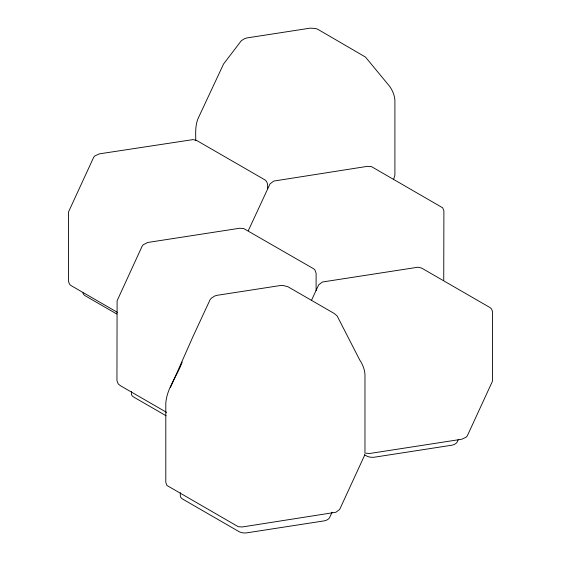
<?xml version="1.0" encoding="UTF-8"?>
<svg xmlns="http://www.w3.org/2000/svg" width="561" height="561" viewBox="0 0 561 561"><rect width="100%" height="100%" fill="white"/><g stroke="black" fill="none" stroke-linecap="round" stroke-linejoin="round"><path stroke-width="0.84" d="M443.737 280.402L443.891 210.873L442.685 207.808L371.438 166.596L367.413 166.344L273.782 181.063L270.009 183.903L248.327 230.62M364.811 454.852L339.685 509.409L335.913 512.249L242.282 526.968L238.257 526.716L167.01 485.503L165.804 482.446L165.804 403.478C166.673 388.317 177.318 375.961 182.178 362.027M170.453 387.497L192.956 336.614L210.102 299.665L211.406 298.157L214.723 295.998L217.079 295.317L280.276 285.542L282.905 285.451L287.891 286.72L334.16 313.431L337.161 315.962L359.664 359.882C362.553 364.201 364.622 369.152 364.966 374.376L364.966 453.344M311.334 300.668L318.683 284.834L322.456 281.994L418.043 267.204L421.746 268.151L490.019 307.568L491.359 308.739L492.053 310.226L492.565 311.797L492.411 381.333L467.285 435.897L466.198 437.152L461.759 439.242L369.881 453.456L365.856 453.197M393.513 179.66L394.909 175.137L394.909 100.124C394.537 95.118 392.476 90.377 389.607 86.303L365.492 57.075L317.835 29.319L315.633 28.485L310.219 28.141L247.022 37.917L244.666 38.597L241.349 40.68L223.573 63.982L198.145 118.343C195.102 125.362 195.719 133.118 195.74 140.566M332.105 512.221L329.559 517.705A8.534 4.93 0 0 1 324.041 520.889L246.679 532.859A8.534 4.93 0 0 1 239.133 531.695L182.5 498.995A8.534 4.93 0 0 1 180.319 496.141L180.319 492.663M458.253 439.705L457.159 442.061A8.534 4.93 0 0 1 451.64 445.245L374.278 457.215A8.534 4.93 0 0 1 366.733 456.051L364.468 454.74M117.34 312.309L70.981 285.549L69.641 284.378L68.435 281.313L68.589 211.785L93.715 157.22L94.802 155.965L99.241 153.875L193.075 139.598L196.778 140.538L265.051 179.955C267.877 181.806 267.758 185.579 267.597 188.545M116.842 314.048L85.132 295.738A8.534 4.93 0 0 1 82.951 292.884M166.596 412.377L120.496 385.758L118.147 383.829L116.94 380.526L117.095 300.794L142.221 245.991L143.307 244.736L147.739 242.471L239.624 228.257L243.649 228.509L313.557 268.726L314.896 269.897L316.102 273.193L316.102 290.584M166.105 415.771L133.637 397.027A8.534 4.93 0 0 1 131.456 394.173L131.456 391.606"/></g></svg>
